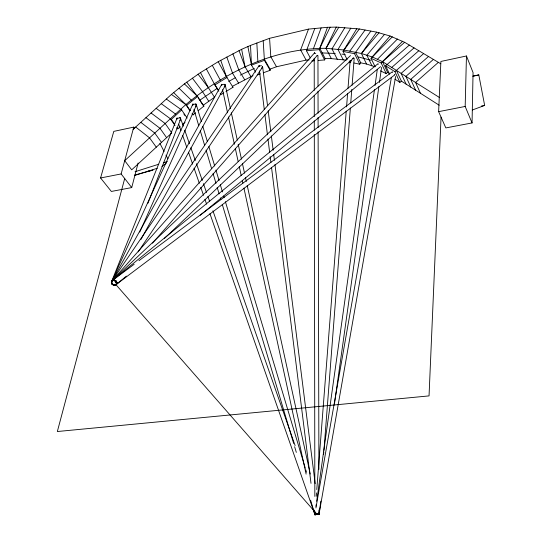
<?xml version="1.0" encoding="UTF-8"?>
<svg xmlns="http://www.w3.org/2000/svg" width="542" height="542" viewBox="0 0 542 542"><rect width="100%" height="100%" fill="white"/><g stroke="black" fill="none" stroke-linecap="round" stroke-linejoin="round"><path stroke-width="0.81" d="M472.055 122.939L473.058 72.587L466.459 55.982L440.89 61.449L438.627 111.652L445.829 127.919L472.055 122.939L465.178 106.449L466.459 55.982M441.053 117.133L429.04 395.897L57.344 431.527L124.694 178.528M314.902 514.426C322.714 513.05 312.666 515.943 315.01 512.298M316.257 496.282L316.514 492.908M316.779 489.541L346.23 111.103M346.562 106.889L347.605 93.4M348.005 88.346L350.166 60.535M314.909 513.965L318.974 514.534L319.326 510.171M323.621 454.521L323.811 451.987M323.947 450.307L350.356 107.987M350.749 102.926L351.785 89.437M352.11 85.223L354.19 58.238M317.849 514.148L314.936 513.952L315.126 512.17M315.952 506.303L316.189 504.622M316.657 501.269L374.475 89.565M375.064 85.372L377.3 69.437M318.987 514.521L320.857 501.12M334.333 404.833L378.858 86.666M379.441 82.479L381.554 67.411M314.888 513.85L315.193 512.109M315.925 507.935L391.392 77.52M314.468 511.072L314.888 514.433L318.947 514.629L395.626 76.483M134.721 128.427L133.759 127.113L113.793 131.381L100.582 177.979L111.361 191.448L131.726 187.579L138.108 163.006M131.726 187.579L121.13 173.941L133.759 127.113M440.781 63.793L404.657 42.303L390.091 36.009L376.697 32.161L359.312 28.977L336.297 27.1L327.483 27.303L319.272 49.654L324.638 59.932L318.269 60.44M313.351 48.841L321.115 27.913M324.638 59.932L325.146 58.57L319.78 48.292L330.112 27.168M314.794 28.516L306.447 50.738L310.342 58.028M327.483 27.303L308.506 29.112L300.62 49.925L306.101 60.101L309.252 59.844M147.973 203.182L180.506 119.403M177.085 118.054L111.584 281.569L192.803 104.227M314.943 514.033L315.18 513.674M139.748 232.071L196.163 105.697M346.27 60.148L331.338 58.617L326.013 48.299L336.297 27.1M140.967 239.428L225.025 86.002M111.686 281.352L221.8 84.274A1.829 1.714 31.7 0 0 221.617 85.108M347.158 59.573L343.045 51.388L356.839 28.651M350.796 28.164L337.998 49.451L343.255 59.837M344.8 27.676L331.982 48.875L337.273 59.227M151.055 112.993L165.174 123.529L171.76 132.932L131.706 169.829L124.714 160.669L185.825 104.579C225.133 72.052 274.117 48.17 326.013 48.299L338.845 27.188M314.99 514.886L318.981 513.924L318.432 514.04M138.19 251.861L262.294 67.513M111.815 281.142L259.218 65.507M375.098 66.822L366.548 64.031L361.419 53.509L376.697 32.161M355.586 52.337L360.742 62.831L359.739 64.193L354.563 53.705L370.857 31.09M349.793 51.178L365.057 30.027M326.013 48.299L344.055 50.033L359.312 28.977M318.466 513.708L318.872 513.491L314.929 514.615L317.578 514.141M375.044 66.605L371.04 58.292L390.091 36.009M384.556 34.356L366.866 55.25L371.968 65.799M344.055 50.033L361.419 53.509L379.075 32.723M318.994 514.392L318.432 514.216L318.96 514.554M116.205 284.462A2.764 2.039 40.5 0 0 114.321 280.41A2.764 2.039 40.5 0 0 111.916 282.999A2.764 2.039 40.5 0 0 116.205 284.462L117.878 282.558M152.438 243.195L317.443 55.257M112.086 280.79L314.692 52.709M402.598 41.253L381.182 62.96L371.04 58.292M361.419 53.509L372.361 57.005L392.327 36.815M377.415 59.322L397.435 39.024M380.457 70.894L386.222 73.597L387.537 72.289L382.51 61.652L372.361 57.005M116.022 284.645L118.474 282.307M164.416 238.473L353.689 57.852A1.917 1.667 47.9 0 1 352.686 58.238M112.269 280.607L350.511 55.589M176.888 128.203L177.851 128.874L180.256 126.652M182.661 124.436L185.066 122.214M156.157 108.332L171.319 119.436L181.651 109.951L187.159 118.088M133.169 129.308L171.407 94.423L184.388 83.895L200.479 72.581L218.202 61.713L241.624 49.315L250.512 45.42L269.57 38.313L308.506 29.112M438.363 62.357L415.578 82.472L420.463 93.278M428.498 56.483L405.897 76.375L410.829 87.14M433.404 59.403L410.714 79.41L415.619 90.196M391.724 67.459L414.054 47.892M409.332 45.081L385.626 65.785L394.922 71.659L418.824 50.731M423.634 53.59L401.127 73.373L406.08 84.112M404.657 42.303L382.51 61.659L439.271 97.384M394.928 79.173L399.908 82.364L401.378 81.11L439.183 105.209M115.941 284.719L126.394 276.102M200.228 215.269L380.565 66.673M112.35 280.532L378.025 63.692M192.193 114.098L193.027 114.87L195.587 112.804M198.148 110.744L203.907 106.096L197.634 96.51L184.388 83.895M173.603 92.546L186.658 105.344L197.634 96.51M161.936 166.482L166.441 162.986M115.792 284.841L394.732 74.938M199.517 100.392L217.356 88.278M112.499 280.41L134.186 264.245M138.928 260.709L392.388 71.727M218.833 91.131L214.903 84.904L226.956 77.526L218.202 61.713M223.832 92.872L221.021 94.593L220.147 93.204M225.939 91.578L232.972 87.276L232.403 86.32L253.019 75.656M228.704 81.496L235.147 77.824M240.228 75.135L254.279 68.434M472.312 110.006L484.656 105.433L478.803 74.898L473.031 76.083M255.648 72.154L251.488 65.094L264.408 60.338L263.195 40.691M263.351 72.784L270.14 70.304L270.052 69.112L276.488 66.761L306.101 60.101M257.308 74.986L260.329 73.881M134.314 175.588L157.322 168.25M135.073 171.706L158.759 164.233M163.494 162.736L167.444 161.489M318.411 513.931L318.953 513.741L318.418 513.782M134.667 175.025L152.993 170.174L148.02 171.15M472.983 76.253L478.803 74.898M100.582 177.979L121.13 173.941M438.627 111.652L465.178 106.449M481.357 106.076L484.656 105.433M318.466 514.236L319.001 514.209L318.994 509.975M317.869 514.019L315.031 514.9L209.937 213.683M306.447 50.738L319.272 49.654M311.901 60.941L314.285 60.751M325.139 58.577L331.338 58.617M314.949 514.643L313.845 509.67M321.975 52.926L335.241 53.462M318.439 514.162L318.994 514.195M341.88 54.098L345.2 54.6M314.882 514.168L314.868 512.468M343.045 51.388L354.563 53.705M350.098 60.623L351.738 60.961M360.742 62.831L366.548 64.031M349.095 61.971L350.735 62.316M354.007 62.994L359.739 64.193M358.323 56.944L371.013 60.297M387.537 72.296L389.495 73.543M181.651 109.951L166.333 99.044M171.407 94.423L185.825 104.579L189.917 110.704M161.252 103.685L175.527 114.03M145.934 117.661L159.985 128.298L166.618 137.668M140.805 122.343L154.782 133.075L161.469 142.41M135.663 127.031L149.558 137.864L156.299 147.173M203.907 106.096L203.06 105.338L214.503 97.275L208.338 87.628L198.054 74.173M178.995 88.217L191.312 100.168M115.819 284.536L316.379 513.545M192.383 78.163L202.566 91.693L208.785 101.307M186.712 82.154L196.793 95.758M171.319 119.436L174.585 124.152M176.916 127.526L177.851 128.874M170.357 118.779L175.019 125.514M183.894 114.044L184.808 115.399M186.658 105.344L190.296 110.792M192.119 113.508L193.027 114.87M198.135 97.811L199.476 99.864M200.371 101.232L202.613 104.653M206.387 68.963L214.354 83.942L218.724 90.86M232.972 87.276L226.387 76.571L220.716 60.277M238.568 83.082L232.599 73.299L226.813 57.052M244.733 79.837L238.819 70.02L232.918 53.821M239.029 50.582L245.045 66.734L250.912 76.591M264.408 60.338L270.14 70.304M264.32 59.146L270.052 69.112M214.354 83.942L214.903 84.904M276.488 66.761L270.81 56.761L269.57 38.313M212.288 65.338L220.37 80.257M200.479 72.581L208.338 87.628M159.883 143.352L164.07 151.442M165.974 155.114L167.878 158.786M381.182 62.96L386.222 73.597M385.626 65.785L389.576 74.159M394.922 71.659L399.908 82.364M396.405 70.399L401.378 81.117M180.506 118.176L183.304 126.157M184.7 130.155L189.449 143.732M190.852 147.722L195.323 160.5M196.441 163.691L202.308 180.466M203.426 183.657L206.502 192.444M207.904 196.434L209.578 201.224M212.931 210.811L295.119 445.592M178.725 124.199L180.953 130.595M182.627 135.385L186.807 147.37M188.48 152.166L192.661 164.151M194.056 168.142L199.348 183.325M200.743 187.322L203.528 195.31M204.923 199.3L206.597 204.097M196.238 104.43L201.339 121.449M202.796 126.306L207.41 141.699M208.866 146.564L214.7 166.008M215.912 170.053L219.07 180.588M220.282 184.639L222.471 191.929M223.683 195.98L224.171 197.6M225.384 201.651L305.309 468.2M305.796 469.819L306.521 472.251M193.955 109.559L198.792 125.764M200.249 130.629L204.605 145.215M206.055 150.08L211.624 168.718M213.074 173.582L215.98 183.311M217.186 187.363L219.124 193.846M220.337 197.898L220.818 199.517M222.267 204.381L293.669 443.478M294.631 446.716L296.325 452.387M310.607 500.212L314.963 514.798M225.377 85.568L230.438 108.712M231.339 112.844L237.301 140.121M238.202 144.253L241.454 159.131M242.362 163.264L244.53 173.183M245.431 177.315L246.332 181.448M247.24 185.581L310.281 474.054M222.538 89.681L227.572 112.831M228.473 116.964L234.401 144.247M235.303 148.379L238.175 161.611M239.252 166.57L241.231 175.662M242.308 180.628L242.85 183.108M243.927 188.067L306.115 474.121M247.87 46.504L251.488 65.094M241.624 49.315L245.045 66.734M262.68 67.106L267.552 105.737M268.188 110.778L270.831 131.774M271.359 135.974L273.161 150.256M273.69 154.456L274.428 160.33M274.957 164.531L315.18 483.694M259.469 70.968L264.3 109.599M264.93 114.64L267.443 134.795M267.972 138.996L269.652 152.438M270.173 156.638L270.912 162.512M271.542 167.553L311.006 483.356M256.84 43.062L257.857 61.524M250.512 45.42L251.413 63.895M317.951 55.65L318.018 86.103M318.032 91.185L318.079 113.176M318.093 117.411L318.113 127.56M318.12 131.794L318.906 469.365M314.204 58.251L314.252 90.392M314.258 95.467L314.292 116.618M314.292 120.846L314.306 130.148M314.313 134.375L314.841 496.397M314.8 53.489A1.877 0.691 -0.5 0 1 315.749 53.312M262.579 66.375A1.836 0.752 -7.2 0 1 262.226 66.808M259.008 66.49A1.836 0.752 -7.2 0 1 261.508 65.745M317.361 55.338A1.877 1.673 43.4 0 1 316.962 55.602M314.428 53.109A1.877 1.673 43.4 0 1 314.611 52.804M262.518 66.334A1.836 1.687 36.7 0 1 261.325 68.204M258.974 66.314A1.836 1.687 36.7 0 1 259.361 65.311M221.678 85.263A1.822 0.766 -12.2 0 1 224.259 84.308A1.822 0.766 -12.2 0 1 224.74 85.433M111.937 282.592A2.757 1.897 45.8 0 1 113.603 280.261A2.757 1.897 45.8 0 1 116.489 283.222A2.757 1.897 45.8 0 1 114.132 284.841A2.757 1.714 52.8 0 0 116.293 283.845A2.757 1.714 52.8 0 0 114.525 280.648A2.757 1.714 52.8 0 0 112.072 281.034M224.957 84.328A1.829 1.714 31.7 0 1 224.225 86.74M378.147 64.241A1.965 0.528 7.3 0 1 378.343 64.159M192.789 105.162A1.829 0.759 -16.4 0 1 195.323 104.071A1.829 0.759 -16.4 0 1 195.831 105.155M111.923 281.826A2.757 1.782 50.2 0 1 114.023 280.377A2.757 1.782 50.2 0 1 116.381 283.534A2.757 1.782 50.2 0 1 114.159 284.828M195.804 103.813A1.836 1.734 27 0 1 195.418 106.503M192.681 105.08A1.836 1.734 27 0 1 193.067 103.807M392.483 72.35A1.992 0.467 9.2 0 1 392.625 72.316M177.166 118.935A1.836 0.752 -19 0 1 179.687 117.865A1.836 0.752 -19 0 1 180.134 118.908M394.861 74.667A1.985 1.653 53.9 0 1 394.495 74.701M179.815 117.363A1.843 1.755 24.1 0 1 179.707 120.338M176.963 118.915A1.843 1.755 24.1 0 1 177.139 117.939M111.848 283.358A2.764 2.236 32.6 0 0 116.388 284.238A2.764 2.236 32.6 0 0 114.206 280.275A2.764 2.236 32.6 0 0 111.848 283.358M111.97 283.798A2.764 2.358 26.8 0 0 116.605 283.9A2.764 2.358 26.8 0 0 113.867 280.18A2.764 2.358 26.8 0 0 111.97 283.798M112.031 284.035A2.771 2.453 21.5 0 0 116.699 283.703A2.771 2.453 21.5 0 0 113.712 280.133A2.771 2.453 21.5 0 0 112.031 284.035M112.126 284.225A2.771 2.5 18.1 0 0 116.767 283.52A2.771 2.5 18.1 0 0 113.542 280.126A2.771 2.5 18.1 0 0 112.126 284.225"/></g></svg>
